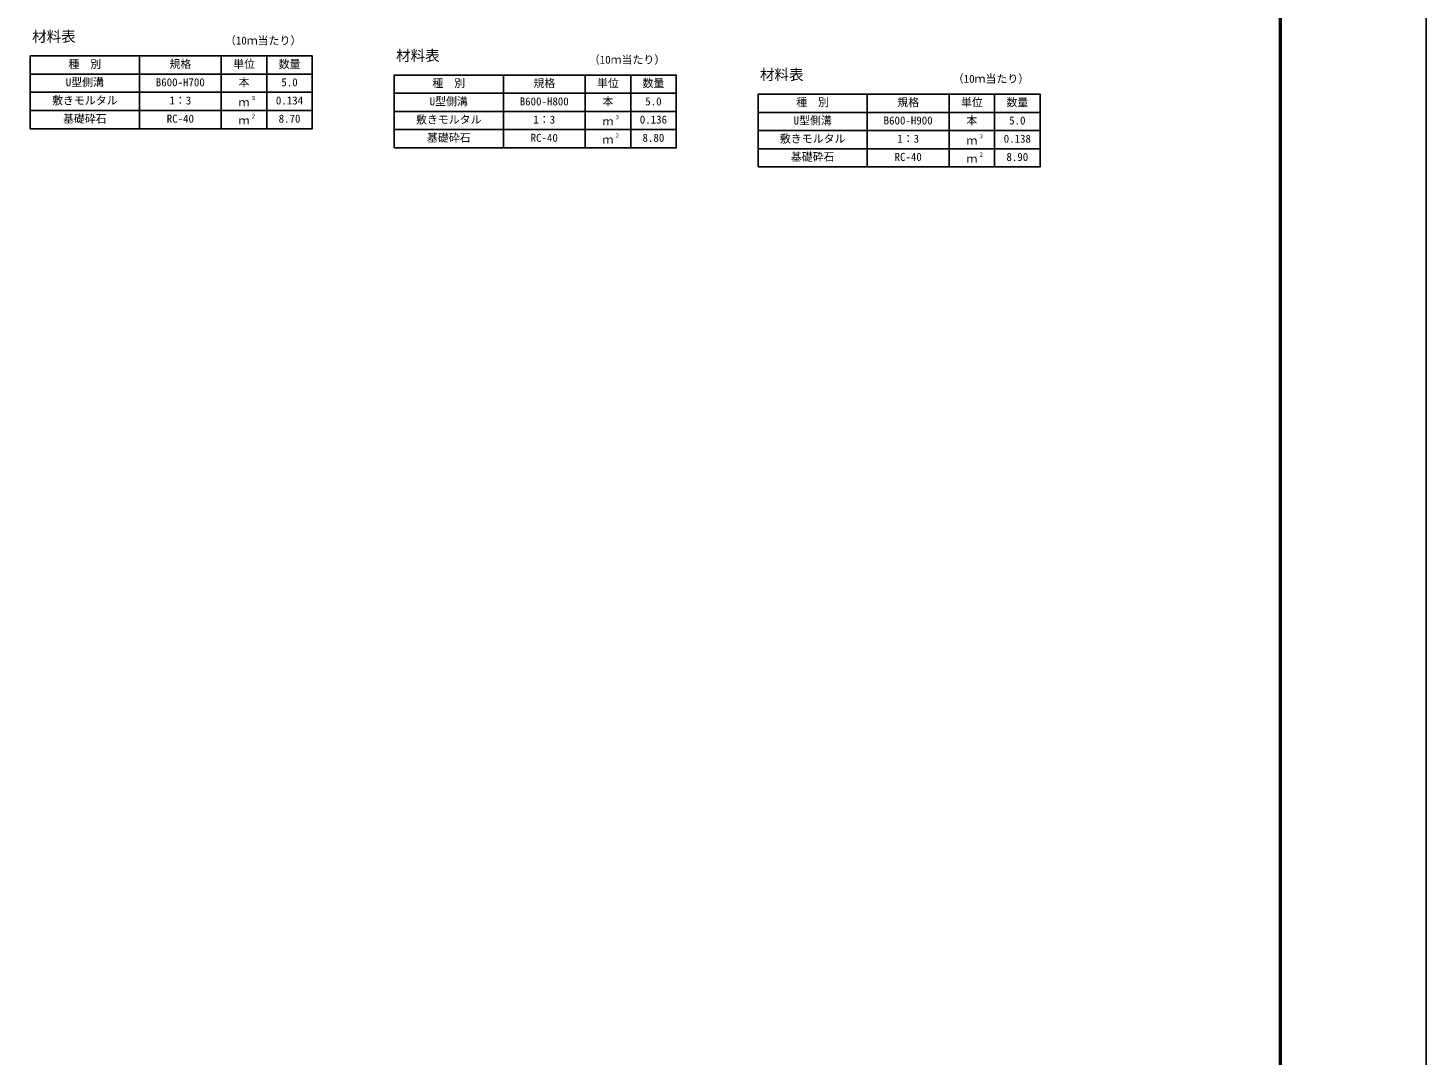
# Model space of a CAD drawing. Units: millimetres, scale not verified. Extents: x -33600 to 33600, y -11880 to 11880.
# Drawn here: x 25916 to 33600, y 0 to 5643 of the extents above; entities that cross this region are included whole.
import ezdxf
from ezdxf.enums import TextEntityAlignment as Align

# ---------------------------------------------------------------- set-up
doc = ezdxf.new("R2010")
doc.units = ezdxf.units.MM
doc.header["$LTSCALE"] = 40
for name, color, linetype, lineweight in [('0-1_Defpoints', 5, 'Continuous', 25), ('0-3_HYO', 3, 'Continuous', 25), ('0-4_HYO2', 4, 'Continuous', 25), ('0-6_TXT', 7, 'Continuous', 25), ('0-7_WAKU', 3, 'Continuous', 25)]:
    doc.layers.add(name, color=color, linetype=linetype, lineweight=lineweight)
doc.styles.add('ＭＳ ゴシック', font='')
doc.styles.get('ＭＳ ゴシック').set_extended_font_data('MS Gothic')

msp = doc.modelspace()

# ---------------------------------------------------------------- linework, layer by layer
at = {"layer": '0-1_Defpoints'}
msp.add_lwpolyline([(0, -11880), (33600, -11880), (33600, 11880), (0, 11880)], close=True, dxfattribs=at)
at = {"layer": '0-3_HYO'}
for p, q in [((26529, 5489.11), (26529, 5089.11)), ((26979, 5489.11), (26979, 5089.11)), ((27229, 5489.11), (27229, 5089.11)), ((25929, 5389.11), (27479, 5389.11)), ((28529, 5384.11), (28529, 4984.11)), ((28979, 5384.11), (28979, 4984.11)), ((29229, 5384.11), (29229, 4984.11)), ((27929, 5284.11), (29479, 5284.11)), ((30529, 5279.11), (30529, 4879.11)), ((30979, 5279.11), (30979, 4879.11)), ((31229, 5279.11), (31229, 4879.11)), ((29929, 5179.11), (31479, 5179.11))]:
    msp.add_line(p, q, dxfattribs=at)
for points in [[(25929, 5089.11), (27479, 5089.11), (27479, 5489.11), (25929, 5489.11)], [(27929, 4984.11), (29479, 4984.11), (29479, 5384.11), (27929, 5384.11)], [(29929, 4879.11), (31479, 4879.11), (31479, 5279.11), (29929, 5279.11)]]:
    msp.add_lwpolyline(points, close=True, dxfattribs=at)
at = {"layer": '0-4_HYO2'}
for p, q in [((25929, 5289.11), (27479, 5289.11)), ((25929, 5189.11), (27479, 5189.11)), ((27929, 5184.11), (29479, 5184.11)), ((27929, 5084.11), (29479, 5084.11)), ((29929, 5079.11), (31479, 5079.11)), ((29929, 4979.11), (31479, 4979.11))]:
    msp.add_line(p, q, dxfattribs=at)
at = {"layer": '0-7_WAKU', "lineweight": 50}
msp.add_lwpolyline([(800, -11080), (32800, -11080), (32800, 11080), (800, 11080)], close=True, dxfattribs=at)

# ---------------------------------------------------------------- texts
at = {"layer": '0-6_TXT', "style": 'ＭＳ ゴシック'}
for s, height, p in [('材料表', 58.65, (25939, 5549.11)), ('（10ｍ当たり）', 43.99, (26998.99, 5538.11)), ('種\u3000別', 43.99, (26139, 5409.11)), ('規格', 43.99, (26694, 5409.11)), ('単位', 43.99, (27044, 5409.11)), ('数量', 43.99, (27294, 5409.11)), ('材料表', 58.65, (27939, 5444.11)), ('（10ｍ当たり）', 43.99, (28998.99, 5433.11)), ('材料表', 58.65, (29939, 5339.11)), ('（10ｍ当たり）', 43.99, (30998.99, 5328.11)), ('U型側溝', 43.99, (26124, 5309.11)), ('B600-H700', 43.99, (26619, 5309.11)), ('本', 43.99, (27074, 5309.11)), ('5.0', 43.99, (27309, 5309.11)), ('種\u3000別', 43.99, (28139, 5304.11)), ('規格', 43.99, (28694, 5304.11)), ('単位', 43.99, (29044, 5304.11)), ('数量', 43.99, (29294, 5304.11)), ('敷きモルタル', 43.99, (26049, 5209.11)), ('1：3', 43.99, (26694, 5209.11)), ('ｍ', 43.99, (27074, 5199.11)), ('３', 21.99, (27139.54, 5239.48)), ('0.134', 43.99, (27279, 5209.11)), ('U型側溝', 43.99, (28124, 5204.11)), ('B600-H800', 43.99, (28619, 5204.11)), ('本', 43.99, (29074, 5204.11)), ('5.0', 43.99, (29309, 5204.11)), ('種\u3000別', 43.99, (30139, 5199.11)), ('規格', 43.99, (30694, 5199.11)), ('単位', 43.99, (31044, 5199.11)), ('数量', 43.99, (31294, 5199.11)), ('基礎砕石', 43.99, (26109, 5109.11)), ('RC-40', 43.99, (26679, 5109.11)), ('２', 21.99, (27139.54, 5139.48)), ('8.70', 43.99, (27294, 5109.11)), ('敷きモルタル', 43.99, (28049, 5104.11)), ('1：3', 43.99, (28694, 5104.11)), ('３', 21.99, (29139.54, 5134.48)), ('0.136', 43.99, (29279, 5104.11)), ('U型側溝', 43.99, (30124, 5099.11)), ('B600-H900', 43.99, (30619, 5099.11)), ('本', 43.99, (31074, 5099.11)), ('5.0', 43.99, (31309, 5099.11)), ('ｍ', 43.99, (27074, 5099.11)), ('ｍ', 43.99, (29074, 5094.11)), ('基礎砕石', 43.99, (28109, 5004.11)), ('RC-40', 43.99, (28679, 5004.11)), ('ｍ', 43.99, (29074, 4994.11)), ('２', 21.99, (29139.54, 5034.48)), ('8.80', 43.99, (29294, 5004.11)), ('敷きモルタル', 43.99, (30049, 4999.11)), ('1：3', 43.99, (30694, 4999.11)), ('ｍ', 43.99, (31074, 4989.11)), ('３', 21.99, (31139.54, 5029.48)), ('0.138', 43.99, (31279, 4999.11)), ('基礎砕石', 43.99, (30109, 4899.11)), ('RC-40', 43.99, (30679, 4899.11)), ('ｍ', 43.99, (31074, 4889.11)), ('２', 21.99, (31139.54, 4929.48)), ('8.90', 43.99, (31294, 4899.11))]:
    msp.add_text(s, height=height, dxfattribs=at).set_placement(p, align=Align.BOTTOM_LEFT)

doc.saveas('drawing.dxf')
